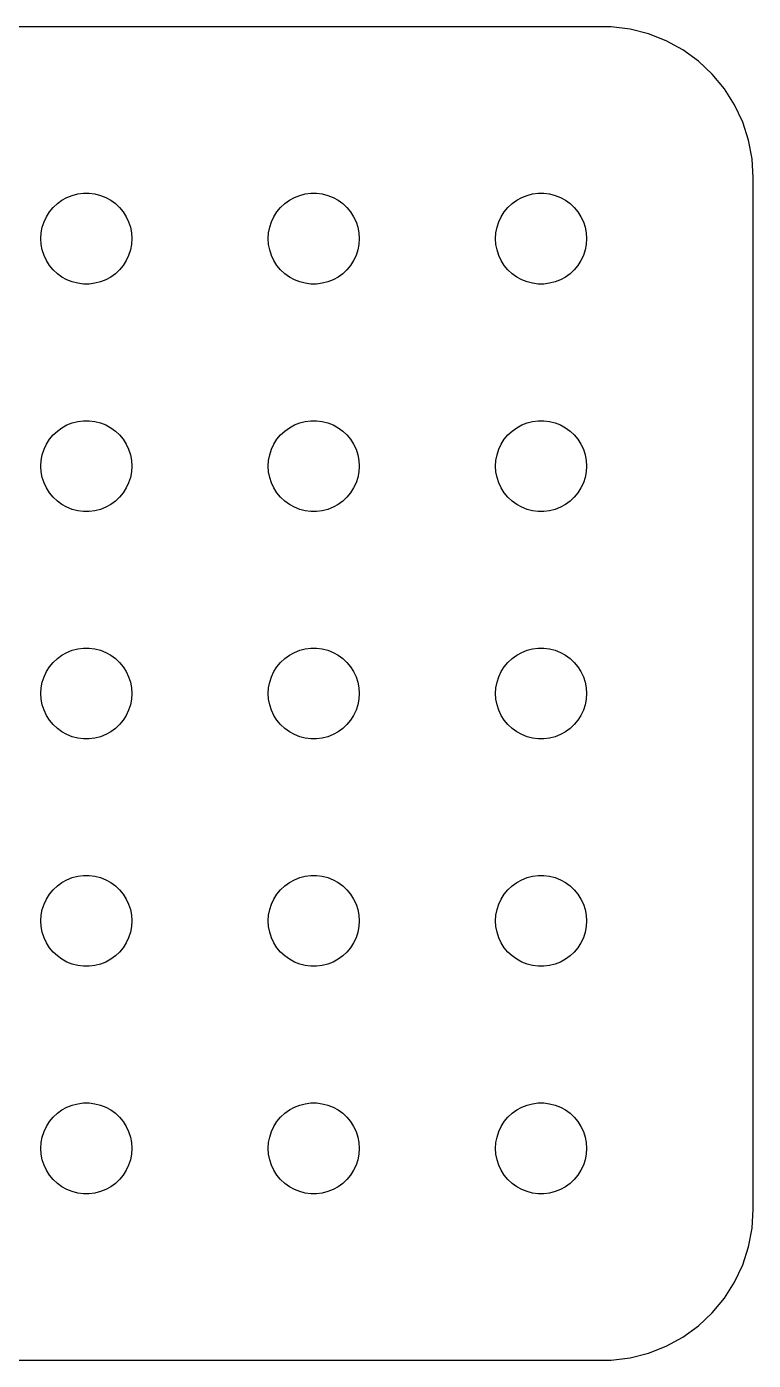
# Model space of a CAD drawing. Header units: metres. Extents: x -44 to 44, y 140 to 346.
# Drawn here: x 20.53 to 44.5, y 194.01 to 237.99 of the extents above; entities that cross this region are included whole.
import ezdxf

# ---------------------------------------------------------------- set-up
doc = ezdxf.new("R2010")
doc.units = ezdxf.units.M

msp = doc.modelspace()

# ---------------------------------------------------------------- linework, layer by layer
for p, q in [((39.8139, 237.99), (-39.8139, 237.99)), ((40.4369, 237.911), (39.8139, 237.99)), ((41.0451, 237.755), (40.4369, 237.911)), ((41.6289, 237.524), (41.0451, 237.755)), ((42.1791, 237.222), (41.6289, 237.524)), ((42.6871, 236.853), (42.1791, 237.222)), ((43.1448, 236.423), (42.6871, 236.853)), ((43.5451, 235.939), (43.1448, 236.423)), ((43.8815, 235.409), (43.5451, 235.939)), ((44.1489, 234.841), (43.8815, 235.409)), ((44.3429, 234.243), (44.1489, 234.841)), ((44.4606, 233.627), (44.3429, 234.243)), ((44.5, 233), (44.4606, 233.627)), ((44.5, 199), (44.5, 233)), ((21.5439, 232.156), (21.6963, 232.266)), ((21.6963, 232.266), (21.8613, 232.357)), ((21.8613, 232.357), (22.0365, 232.427)), ((22.0365, 232.427), (22.2189, 232.473)), ((22.2189, 232.473), (22.4058, 232.497)), ((22.4058, 232.497), (22.5942, 232.497)), ((22.5942, 232.497), (22.7811, 232.473)), ((22.7811, 232.473), (22.9635, 232.427)), ((22.9635, 232.427), (23.1387, 232.357)), ((23.1387, 232.357), (23.3037, 232.266)), ((23.3037, 232.266), (23.4561, 232.156)), ((29.0439, 232.156), (29.1963, 232.266)), ((29.1963, 232.266), (29.3613, 232.357)), ((29.3613, 232.357), (29.5365, 232.427)), ((29.5365, 232.427), (29.7189, 232.473)), ((29.7189, 232.473), (29.9058, 232.497)), ((29.9058, 232.497), (30.0942, 232.497)), ((30.0942, 232.497), (30.2811, 232.473)), ((30.2811, 232.473), (30.4635, 232.427)), ((30.4635, 232.427), (30.6387, 232.357)), ((30.6387, 232.357), (30.8037, 232.266)), ((30.8037, 232.266), (30.9561, 232.156)), ((36.5439, 232.156), (36.6963, 232.266)), ((36.6963, 232.266), (36.8613, 232.357)), ((36.8613, 232.357), (37.0365, 232.427)), ((37.0365, 232.427), (37.2189, 232.473)), ((37.2189, 232.473), (37.4058, 232.497)), ((37.4058, 232.497), (37.5942, 232.497)), ((37.5942, 232.497), (37.7811, 232.473)), ((37.7811, 232.473), (37.9635, 232.427)), ((37.9635, 232.427), (38.1387, 232.357)), ((38.1387, 232.357), (38.3037, 232.266)), ((38.3037, 232.266), (38.4561, 232.156)), ((21.1855, 231.723), (21.2865, 231.882)), ((21.2865, 231.882), (21.4065, 232.027)), ((21.4065, 232.027), (21.5439, 232.156)), ((23.4561, 232.156), (23.5934, 232.027)), ((23.5934, 232.027), (23.7135, 231.882)), ((23.7135, 231.882), (23.8145, 231.723)), ((28.6855, 231.723), (28.7865, 231.882)), ((28.7865, 231.882), (28.9065, 232.027)), ((28.9065, 232.027), (29.0439, 232.156)), ((30.9561, 232.156), (31.0934, 232.027)), ((31.0934, 232.027), (31.2135, 231.882)), ((31.2135, 231.882), (31.3145, 231.723)), ((36.1855, 231.723), (36.2865, 231.882)), ((36.2865, 231.882), (36.4065, 232.027)), ((36.4065, 232.027), (36.5439, 232.156)), ((38.4561, 232.156), (38.5934, 232.027)), ((38.5934, 232.027), (38.7135, 231.882)), ((38.7135, 231.882), (38.8145, 231.723)), ((21.0118, 231.188), (21.0471, 231.373)), ((21.0471, 231.373), (21.1053, 231.552)), ((21.1053, 231.552), (21.1855, 231.723)), ((23.8145, 231.723), (23.8947, 231.552)), ((23.8947, 231.552), (23.9529, 231.373)), ((23.9529, 231.373), (23.9882, 231.188)), ((28.5118, 231.188), (28.5471, 231.373)), ((28.5471, 231.373), (28.6053, 231.552)), ((28.6053, 231.552), (28.6855, 231.723)), ((31.3145, 231.723), (31.3947, 231.552)), ((31.3947, 231.552), (31.4529, 231.373)), ((31.4529, 231.373), (31.4882, 231.188)), ((36.0118, 231.188), (36.0471, 231.373)), ((36.0471, 231.373), (36.1053, 231.552)), ((36.1053, 231.552), (36.1855, 231.723)), ((38.8145, 231.723), (38.8947, 231.552)), ((38.8947, 231.552), (38.9529, 231.373)), ((38.9529, 231.373), (38.9882, 231.188)), ((21, 231), (21.0118, 231.188)), ((21.0118, 230.812), (21, 231)), ((23.9882, 231.188), (24, 231)), ((24, 231), (23.9882, 230.812)), ((28.5, 231), (28.5118, 231.188)), ((28.5118, 230.812), (28.5, 231)), ((31.4882, 231.188), (31.5, 231)), ((31.5, 231), (31.4882, 230.812)), ((36, 231), (36.0118, 231.188)), ((36.0118, 230.812), (36, 231)), ((38.9882, 231.188), (39, 231)), ((39, 231), (38.9882, 230.812)), ((21.0471, 230.627), (21.0118, 230.812)), ((21.1053, 230.448), (21.0471, 230.627)), ((23.9529, 230.627), (23.8947, 230.448)), ((23.9882, 230.812), (23.9529, 230.627)), ((28.5471, 230.627), (28.5118, 230.812)), ((28.6053, 230.448), (28.5471, 230.627)), ((31.4529, 230.627), (31.3947, 230.448)), ((31.4882, 230.812), (31.4529, 230.627)), ((36.0471, 230.627), (36.0118, 230.812)), ((36.1053, 230.448), (36.0471, 230.627)), ((38.9529, 230.627), (38.8947, 230.448)), ((38.9882, 230.812), (38.9529, 230.627)), ((21.1855, 230.277), (21.1053, 230.448)), ((21.2865, 230.118), (21.1855, 230.277)), ((21.4065, 229.973), (21.2865, 230.118)), ((23.7135, 230.118), (23.5934, 229.973)), ((23.8145, 230.277), (23.7135, 230.118)), ((23.8947, 230.448), (23.8145, 230.277)), ((28.6855, 230.277), (28.6053, 230.448)), ((28.7865, 230.118), (28.6855, 230.277)), ((28.9065, 229.973), (28.7865, 230.118)), ((31.2135, 230.118), (31.0934, 229.973)), ((31.3145, 230.277), (31.2135, 230.118)), ((31.3947, 230.448), (31.3145, 230.277)), ((36.1855, 230.277), (36.1053, 230.448)), ((36.2865, 230.118), (36.1855, 230.277)), ((36.4065, 229.973), (36.2865, 230.118)), ((38.7135, 230.118), (38.5934, 229.973)), ((38.8145, 230.277), (38.7135, 230.118)), ((38.8947, 230.448), (38.8145, 230.277)), ((21.5439, 229.844), (21.4065, 229.973)), ((21.6963, 229.734), (21.5439, 229.844)), ((21.8613, 229.643), (21.6963, 229.734)), ((22.0365, 229.573), (21.8613, 229.643)), ((23.1387, 229.643), (22.9635, 229.573)), ((23.3037, 229.734), (23.1387, 229.643)), ((23.4561, 229.844), (23.3037, 229.734)), ((23.5934, 229.973), (23.4561, 229.844)), ((29.0439, 229.844), (28.9065, 229.973)), ((29.1963, 229.734), (29.0439, 229.844)), ((29.3613, 229.643), (29.1963, 229.734)), ((29.5365, 229.573), (29.3613, 229.643)), ((30.6387, 229.643), (30.4635, 229.573)), ((30.8037, 229.734), (30.6387, 229.643)), ((30.9561, 229.844), (30.8037, 229.734)), ((31.0934, 229.973), (30.9561, 229.844)), ((36.5439, 229.844), (36.4065, 229.973)), ((36.6963, 229.734), (36.5439, 229.844)), ((36.8613, 229.643), (36.6963, 229.734)), ((37.0365, 229.573), (36.8613, 229.643)), ((38.1387, 229.643), (37.9635, 229.573)), ((38.3037, 229.734), (38.1387, 229.643)), ((38.4561, 229.844), (38.3037, 229.734)), ((38.5934, 229.973), (38.4561, 229.844)), ((22.2189, 229.527), (22.0365, 229.573)), ((22.4058, 229.503), (22.2189, 229.527)), ((22.5942, 229.503), (22.4058, 229.503)), ((22.7811, 229.527), (22.5942, 229.503)), ((22.9635, 229.573), (22.7811, 229.527)), ((29.7189, 229.527), (29.5365, 229.573)), ((29.9058, 229.503), (29.7189, 229.527)), ((30.0942, 229.503), (29.9058, 229.503)), ((30.2811, 229.527), (30.0942, 229.503)), ((30.4635, 229.573), (30.2811, 229.527)), ((37.2189, 229.527), (37.0365, 229.573)), ((37.4058, 229.503), (37.2189, 229.527)), ((37.5942, 229.503), (37.4058, 229.503)), ((37.7811, 229.527), (37.5942, 229.503)), ((37.9635, 229.573), (37.7811, 229.527)), ((21.5439, 224.656), (21.6963, 224.766)), ((21.6963, 224.766), (21.8613, 224.857)), ((21.8613, 224.857), (22.0365, 224.927)), ((22.0365, 224.927), (22.2189, 224.973)), ((22.2189, 224.973), (22.4058, 224.997)), ((22.4058, 224.997), (22.5942, 224.997)), ((22.5942, 224.997), (22.7811, 224.973)), ((22.7811, 224.973), (22.9635, 224.927)), ((22.9635, 224.927), (23.1387, 224.857)), ((23.1387, 224.857), (23.3037, 224.766)), ((23.3037, 224.766), (23.4561, 224.656)), ((29.0439, 224.656), (29.1963, 224.766)), ((29.1963, 224.766), (29.3613, 224.857)), ((29.3613, 224.857), (29.5365, 224.927)), ((29.5365, 224.927), (29.7189, 224.973)), ((29.7189, 224.973), (29.9058, 224.997)), ((29.9058, 224.997), (30.0942, 224.997)), ((30.0942, 224.997), (30.2811, 224.973)), ((30.2811, 224.973), (30.4635, 224.927)), ((30.4635, 224.927), (30.6387, 224.857)), ((30.6387, 224.857), (30.8037, 224.766)), ((30.8037, 224.766), (30.9561, 224.656)), ((36.5439, 224.656), (36.6963, 224.766)), ((36.6963, 224.766), (36.8613, 224.857)), ((36.8613, 224.857), (37.0365, 224.927)), ((37.0365, 224.927), (37.2189, 224.973)), ((37.2189, 224.973), (37.4058, 224.997)), ((37.4058, 224.997), (37.5942, 224.997)), ((37.5942, 224.997), (37.7811, 224.973)), ((37.7811, 224.973), (37.9635, 224.927)), ((37.9635, 224.927), (38.1387, 224.857)), ((38.1387, 224.857), (38.3037, 224.766)), ((38.3037, 224.766), (38.4561, 224.656)), ((21.1855, 224.223), (21.2865, 224.382)), ((21.2865, 224.382), (21.4065, 224.527)), ((21.4065, 224.527), (21.5439, 224.656)), ((23.4561, 224.656), (23.5934, 224.527)), ((23.5934, 224.527), (23.7135, 224.382)), ((23.7135, 224.382), (23.8145, 224.223)), ((28.6855, 224.223), (28.7865, 224.382)), ((28.7865, 224.382), (28.9065, 224.527)), ((28.9065, 224.527), (29.0439, 224.656)), ((30.9561, 224.656), (31.0934, 224.527)), ((31.0934, 224.527), (31.2135, 224.382)), ((31.2135, 224.382), (31.3145, 224.223)), ((36.1855, 224.223), (36.2865, 224.382)), ((36.2865, 224.382), (36.4065, 224.527)), ((36.4065, 224.527), (36.5439, 224.656)), ((38.4561, 224.656), (38.5934, 224.527)), ((38.5934, 224.527), (38.7135, 224.382)), ((38.7135, 224.382), (38.8145, 224.223)), ((21.0118, 223.688), (21.0471, 223.873)), ((21.0471, 223.873), (21.1053, 224.052)), ((21.1053, 224.052), (21.1855, 224.223)), ((23.8145, 224.223), (23.8947, 224.052)), ((23.8947, 224.052), (23.9529, 223.873)), ((23.9529, 223.873), (23.9882, 223.688)), ((28.5118, 223.688), (28.5471, 223.873)), ((28.5471, 223.873), (28.6053, 224.052)), ((28.6053, 224.052), (28.6855, 224.223)), ((31.3145, 224.223), (31.3947, 224.052)), ((31.3947, 224.052), (31.4529, 223.873)), ((31.4529, 223.873), (31.4882, 223.688)), ((36.0118, 223.688), (36.0471, 223.873)), ((36.0471, 223.873), (36.1053, 224.052)), ((36.1053, 224.052), (36.1855, 224.223)), ((38.8145, 224.223), (38.8947, 224.052)), ((38.8947, 224.052), (38.9529, 223.873)), ((38.9529, 223.873), (38.9882, 223.688)), ((21, 223.5), (21.0118, 223.688)), ((21.0118, 223.312), (21, 223.5)), ((23.9882, 223.688), (24, 223.5)), ((24, 223.5), (23.9882, 223.312)), ((28.5, 223.5), (28.5118, 223.688)), ((28.5118, 223.312), (28.5, 223.5)), ((31.4882, 223.688), (31.5, 223.5)), ((31.5, 223.5), (31.4882, 223.312)), ((36, 223.5), (36.0118, 223.688)), ((36.0118, 223.312), (36, 223.5)), ((38.9882, 223.688), (39, 223.5)), ((39, 223.5), (38.9882, 223.312)), ((21.0471, 223.127), (21.0118, 223.312)), ((21.1053, 222.948), (21.0471, 223.127)), ((23.9529, 223.127), (23.8947, 222.948)), ((23.9882, 223.312), (23.9529, 223.127)), ((28.5471, 223.127), (28.5118, 223.312)), ((28.6053, 222.948), (28.5471, 223.127)), ((31.4529, 223.127), (31.3947, 222.948)), ((31.4882, 223.312), (31.4529, 223.127)), ((36.0471, 223.127), (36.0118, 223.312)), ((36.1053, 222.948), (36.0471, 223.127)), ((38.9529, 223.127), (38.8947, 222.948)), ((38.9882, 223.312), (38.9529, 223.127)), ((21.1855, 222.777), (21.1053, 222.948)), ((21.2865, 222.618), (21.1855, 222.777)), ((21.4065, 222.473), (21.2865, 222.618)), ((23.7135, 222.618), (23.5934, 222.473)), ((23.8145, 222.777), (23.7135, 222.618)), ((23.8947, 222.948), (23.8145, 222.777)), ((28.6855, 222.777), (28.6053, 222.948)), ((28.7865, 222.618), (28.6855, 222.777)), ((28.9065, 222.473), (28.7865, 222.618)), ((31.2135, 222.618), (31.0934, 222.473)), ((31.3145, 222.777), (31.2135, 222.618)), ((31.3947, 222.948), (31.3145, 222.777)), ((36.1855, 222.777), (36.1053, 222.948)), ((36.2865, 222.618), (36.1855, 222.777)), ((36.4065, 222.473), (36.2865, 222.618)), ((38.7135, 222.618), (38.5934, 222.473)), ((38.8145, 222.777), (38.7135, 222.618)), ((38.8947, 222.948), (38.8145, 222.777)), ((21.5439, 222.344), (21.4065, 222.473)), ((21.6963, 222.234), (21.5439, 222.344)), ((21.8613, 222.143), (21.6963, 222.234)), ((22.0365, 222.073), (21.8613, 222.143)), ((23.1387, 222.143), (22.9635, 222.073)), ((23.3037, 222.234), (23.1387, 222.143)), ((23.4561, 222.344), (23.3037, 222.234)), ((23.5934, 222.473), (23.4561, 222.344)), ((29.0439, 222.344), (28.9065, 222.473)), ((29.1963, 222.234), (29.0439, 222.344)), ((29.3613, 222.143), (29.1963, 222.234)), ((29.5365, 222.073), (29.3613, 222.143)), ((30.6387, 222.143), (30.4635, 222.073)), ((30.8037, 222.234), (30.6387, 222.143)), ((30.9561, 222.344), (30.8037, 222.234)), ((31.0934, 222.473), (30.9561, 222.344)), ((36.5439, 222.344), (36.4065, 222.473)), ((36.6963, 222.234), (36.5439, 222.344)), ((36.8613, 222.143), (36.6963, 222.234)), ((37.0365, 222.073), (36.8613, 222.143)), ((38.1387, 222.143), (37.9635, 222.073)), ((38.3037, 222.234), (38.1387, 222.143)), ((38.4561, 222.344), (38.3037, 222.234)), ((38.5934, 222.473), (38.4561, 222.344)), ((22.2189, 222.027), (22.0365, 222.073)), ((22.4058, 222.003), (22.2189, 222.027)), ((22.5942, 222.003), (22.4058, 222.003)), ((22.7811, 222.027), (22.5942, 222.003)), ((22.9635, 222.073), (22.7811, 222.027)), ((29.7189, 222.027), (29.5365, 222.073)), ((29.9058, 222.003), (29.7189, 222.027)), ((30.0942, 222.003), (29.9058, 222.003)), ((30.2811, 222.027), (30.0942, 222.003)), ((30.4635, 222.073), (30.2811, 222.027)), ((37.2189, 222.027), (37.0365, 222.073)), ((37.4058, 222.003), (37.2189, 222.027)), ((37.5942, 222.003), (37.4058, 222.003)), ((37.7811, 222.027), (37.5942, 222.003)), ((37.9635, 222.073), (37.7811, 222.027)), ((21.5439, 217.156), (21.6963, 217.266)), ((21.6963, 217.266), (21.8613, 217.357)), ((21.8613, 217.357), (22.0365, 217.427)), ((22.0365, 217.427), (22.2189, 217.473)), ((22.2189, 217.473), (22.4058, 217.497)), ((22.4058, 217.497), (22.5942, 217.497)), ((22.5942, 217.497), (22.7811, 217.473)), ((22.7811, 217.473), (22.9635, 217.427)), ((22.9635, 217.427), (23.1387, 217.357)), ((23.1387, 217.357), (23.3037, 217.266)), ((23.3037, 217.266), (23.4561, 217.156)), ((29.0439, 217.156), (29.1963, 217.266)), ((29.1963, 217.266), (29.3613, 217.357)), ((29.3613, 217.357), (29.5365, 217.427)), ((29.5365, 217.427), (29.7189, 217.473)), ((29.7189, 217.473), (29.9058, 217.497)), ((29.9058, 217.497), (30.0942, 217.497)), ((30.0942, 217.497), (30.2811, 217.473)), ((30.2811, 217.473), (30.4635, 217.427)), ((30.4635, 217.427), (30.6387, 217.357)), ((30.6387, 217.357), (30.8037, 217.266)), ((30.8037, 217.266), (30.9561, 217.156)), ((36.5439, 217.156), (36.6963, 217.266)), ((36.6963, 217.266), (36.8613, 217.357)), ((36.8613, 217.357), (37.0365, 217.427)), ((37.0365, 217.427), (37.2189, 217.473)), ((37.2189, 217.473), (37.4058, 217.497)), ((37.4058, 217.497), (37.5942, 217.497)), ((37.5942, 217.497), (37.7811, 217.473)), ((37.7811, 217.473), (37.9635, 217.427)), ((37.9635, 217.427), (38.1387, 217.357)), ((38.1387, 217.357), (38.3037, 217.266)), ((38.3037, 217.266), (38.4561, 217.156)), ((21.1855, 216.723), (21.2865, 216.882)), ((21.2865, 216.882), (21.4065, 217.027)), ((21.4065, 217.027), (21.5439, 217.156)), ((23.4561, 217.156), (23.5934, 217.027)), ((23.5934, 217.027), (23.7135, 216.882)), ((23.7135, 216.882), (23.8145, 216.723)), ((28.6855, 216.723), (28.7865, 216.882)), ((28.7865, 216.882), (28.9065, 217.027)), ((28.9065, 217.027), (29.0439, 217.156)), ((30.9561, 217.156), (31.0934, 217.027)), ((31.0934, 217.027), (31.2135, 216.882)), ((31.2135, 216.882), (31.3145, 216.723)), ((36.1855, 216.723), (36.2865, 216.882)), ((36.2865, 216.882), (36.4065, 217.027)), ((36.4065, 217.027), (36.5439, 217.156)), ((38.4561, 217.156), (38.5934, 217.027)), ((38.5934, 217.027), (38.7135, 216.882)), ((38.7135, 216.882), (38.8145, 216.723)), ((21.0471, 216.373), (21.1053, 216.552)), ((21.1053, 216.552), (21.1855, 216.723)), ((23.8145, 216.723), (23.8947, 216.552)), ((23.8947, 216.552), (23.9529, 216.373)), ((28.5471, 216.373), (28.6053, 216.552)), ((28.6053, 216.552), (28.6855, 216.723)), ((31.3145, 216.723), (31.3947, 216.552)), ((31.3947, 216.552), (31.4529, 216.373)), ((36.0471, 216.373), (36.1053, 216.552)), ((36.1053, 216.552), (36.1855, 216.723)), ((38.8145, 216.723), (38.8947, 216.552)), ((38.8947, 216.552), (38.9529, 216.373)), ((21, 216), (21.0118, 216.188)), ((21.0118, 215.812), (21, 216)), ((21.0118, 216.188), (21.0471, 216.373)), ((23.9529, 216.373), (23.9882, 216.188)), ((23.9882, 216.188), (24, 216)), ((24, 216), (23.9882, 215.812)), ((28.5, 216), (28.5118, 216.188)), ((28.5118, 215.812), (28.5, 216)), ((28.5118, 216.188), (28.5471, 216.373)), ((31.4529, 216.373), (31.4882, 216.188)), ((31.4882, 216.188), (31.5, 216)), ((31.5, 216), (31.4882, 215.812)), ((36, 216), (36.0118, 216.188)), ((36.0118, 215.812), (36, 216)), ((36.0118, 216.188), (36.0471, 216.373)), ((38.9529, 216.373), (38.9882, 216.188)), ((38.9882, 216.188), (39, 216)), ((39, 216), (38.9882, 215.812)), ((21.0471, 215.627), (21.0118, 215.812)), ((21.1053, 215.448), (21.0471, 215.627)), ((23.9529, 215.627), (23.8947, 215.448)), ((23.9882, 215.812), (23.9529, 215.627)), ((28.5471, 215.627), (28.5118, 215.812)), ((28.6053, 215.448), (28.5471, 215.627)), ((31.4529, 215.627), (31.3947, 215.448)), ((31.4882, 215.812), (31.4529, 215.627)), ((36.0471, 215.627), (36.0118, 215.812)), ((36.1053, 215.448), (36.0471, 215.627)), ((38.9529, 215.627), (38.8947, 215.448)), ((38.9882, 215.812), (38.9529, 215.627)), ((21.1855, 215.277), (21.1053, 215.448)), ((21.2865, 215.118), (21.1855, 215.277)), ((21.4065, 214.973), (21.2865, 215.118)), ((23.7135, 215.118), (23.5934, 214.973)), ((23.8145, 215.277), (23.7135, 215.118)), ((23.8947, 215.448), (23.8145, 215.277)), ((28.6855, 215.277), (28.6053, 215.448)), ((28.7865, 215.118), (28.6855, 215.277)), ((28.9065, 214.973), (28.7865, 215.118)), ((31.2135, 215.118), (31.0934, 214.973)), ((31.3145, 215.277), (31.2135, 215.118)), ((31.3947, 215.448), (31.3145, 215.277)), ((36.1855, 215.277), (36.1053, 215.448)), ((36.2865, 215.118), (36.1855, 215.277)), ((36.4065, 214.973), (36.2865, 215.118)), ((38.7135, 215.118), (38.5934, 214.973)), ((38.8145, 215.277), (38.7135, 215.118)), ((38.8947, 215.448), (38.8145, 215.277)), ((21.5439, 214.844), (21.4065, 214.973)), ((21.6963, 214.734), (21.5439, 214.844)), ((21.8613, 214.643), (21.6963, 214.734)), ((22.0365, 214.573), (21.8613, 214.643)), ((23.1387, 214.643), (22.9635, 214.573)), ((23.3037, 214.734), (23.1387, 214.643)), ((23.4561, 214.844), (23.3037, 214.734)), ((23.5934, 214.973), (23.4561, 214.844)), ((29.0439, 214.844), (28.9065, 214.973)), ((29.1963, 214.734), (29.0439, 214.844)), ((29.3613, 214.643), (29.1963, 214.734)), ((29.5365, 214.573), (29.3613, 214.643)), ((30.6387, 214.643), (30.4635, 214.573)), ((30.8037, 214.734), (30.6387, 214.643)), ((30.9561, 214.844), (30.8037, 214.734)), ((31.0934, 214.973), (30.9561, 214.844)), ((36.5439, 214.844), (36.4065, 214.973)), ((36.6963, 214.734), (36.5439, 214.844)), ((36.8613, 214.643), (36.6963, 214.734)), ((37.0365, 214.573), (36.8613, 214.643)), ((38.1387, 214.643), (37.9635, 214.573)), ((38.3037, 214.734), (38.1387, 214.643)), ((38.4561, 214.844), (38.3037, 214.734)), ((38.5934, 214.973), (38.4561, 214.844)), ((22.2189, 214.527), (22.0365, 214.573)), ((22.4058, 214.503), (22.2189, 214.527)), ((22.5942, 214.503), (22.4058, 214.503)), ((22.7811, 214.527), (22.5942, 214.503)), ((22.9635, 214.573), (22.7811, 214.527)), ((29.7189, 214.527), (29.5365, 214.573)), ((29.9058, 214.503), (29.7189, 214.527)), ((30.0942, 214.503), (29.9058, 214.503)), ((30.2811, 214.527), (30.0942, 214.503)), ((30.4635, 214.573), (30.2811, 214.527)), ((37.2189, 214.527), (37.0365, 214.573)), ((37.4058, 214.503), (37.2189, 214.527)), ((37.5942, 214.503), (37.4058, 214.503)), ((37.7811, 214.527), (37.5942, 214.503)), ((37.9635, 214.573), (37.7811, 214.527)), ((21.6963, 209.766), (21.8613, 209.857)), ((21.8613, 209.857), (22.0365, 209.927)), ((22.0365, 209.927), (22.2189, 209.973)), ((22.2189, 209.973), (22.4058, 209.997)), ((22.4058, 209.997), (22.5942, 209.997)), ((22.5942, 209.997), (22.7811, 209.973)), ((22.7811, 209.973), (22.9635, 209.927)), ((22.9635, 209.927), (23.1387, 209.857)), ((23.1387, 209.857), (23.3037, 209.766)), ((29.1963, 209.766), (29.3613, 209.857)), ((29.3613, 209.857), (29.5365, 209.927)), ((29.5365, 209.927), (29.7189, 209.973)), ((29.7189, 209.973), (29.9058, 209.997)), ((29.9058, 209.997), (30.0942, 209.997)), ((30.0942, 209.997), (30.2811, 209.973)), ((30.2811, 209.973), (30.4635, 209.927)), ((30.4635, 209.927), (30.6387, 209.857)), ((30.6387, 209.857), (30.8037, 209.766)), ((36.6963, 209.766), (36.8613, 209.857)), ((36.8613, 209.857), (37.0365, 209.927)), ((37.0365, 209.927), (37.2189, 209.973)), ((37.2189, 209.973), (37.4058, 209.997)), ((37.4058, 209.997), (37.5942, 209.997)), ((37.5942, 209.997), (37.7811, 209.973)), ((37.7811, 209.973), (37.9635, 209.927)), ((37.9635, 209.927), (38.1387, 209.857)), ((38.1387, 209.857), (38.3037, 209.766)), ((21.1855, 209.223), (21.2865, 209.382)), ((21.2865, 209.382), (21.4065, 209.527)), ((21.4065, 209.527), (21.5439, 209.656)), ((21.5439, 209.656), (21.6963, 209.766)), ((23.3037, 209.766), (23.4561, 209.656)), ((23.4561, 209.656), (23.5934, 209.527)), ((23.5934, 209.527), (23.7135, 209.382)), ((23.7135, 209.382), (23.8145, 209.223)), ((28.6855, 209.223), (28.7865, 209.382)), ((28.7865, 209.382), (28.9065, 209.527)), ((28.9065, 209.527), (29.0439, 209.656)), ((29.0439, 209.656), (29.1963, 209.766)), ((30.8037, 209.766), (30.9561, 209.656)), ((30.9561, 209.656), (31.0934, 209.527)), ((31.0934, 209.527), (31.2135, 209.382)), ((31.2135, 209.382), (31.3145, 209.223)), ((36.1855, 209.223), (36.2865, 209.382)), ((36.2865, 209.382), (36.4065, 209.527)), ((36.4065, 209.527), (36.5439, 209.656)), ((36.5439, 209.656), (36.6963, 209.766)), ((38.3037, 209.766), (38.4561, 209.656)), ((38.4561, 209.656), (38.5934, 209.527)), ((38.5934, 209.527), (38.7135, 209.382)), ((38.7135, 209.382), (38.8145, 209.223)), ((21.0471, 208.873), (21.1053, 209.052)), ((21.1053, 209.052), (21.1855, 209.223)), ((23.8145, 209.223), (23.8947, 209.052)), ((23.8947, 209.052), (23.9529, 208.873)), ((28.5471, 208.873), (28.6053, 209.052)), ((28.6053, 209.052), (28.6855, 209.223)), ((31.3145, 209.223), (31.3947, 209.052)), ((31.3947, 209.052), (31.4529, 208.873)), ((36.0471, 208.873), (36.1053, 209.052)), ((36.1053, 209.052), (36.1855, 209.223)), ((38.8145, 209.223), (38.8947, 209.052)), ((38.8947, 209.052), (38.9529, 208.873)), ((21, 208.5), (21.0118, 208.688)), ((21.0118, 208.312), (21, 208.5)), ((21.0118, 208.688), (21.0471, 208.873)), ((23.9529, 208.873), (23.9882, 208.688)), ((23.9882, 208.688), (24, 208.5)), ((24, 208.5), (23.9882, 208.312)), ((28.5, 208.5), (28.5118, 208.688)), ((28.5118, 208.312), (28.5, 208.5)), ((28.5118, 208.688), (28.5471, 208.873)), ((31.4529, 208.873), (31.4882, 208.688)), ((31.4882, 208.688), (31.5, 208.5)), ((31.5, 208.5), (31.4882, 208.312)), ((36, 208.5), (36.0118, 208.688)), ((36.0118, 208.312), (36, 208.5)), ((36.0118, 208.688), (36.0471, 208.873)), ((38.9529, 208.873), (38.9882, 208.688)), ((38.9882, 208.688), (39, 208.5)), ((39, 208.5), (38.9882, 208.312)), ((21.0471, 208.127), (21.0118, 208.312)), ((21.1053, 207.948), (21.0471, 208.127)), ((23.9529, 208.127), (23.8947, 207.948)), ((23.9882, 208.312), (23.9529, 208.127)), ((28.5471, 208.127), (28.5118, 208.312)), ((28.6053, 207.948), (28.5471, 208.127)), ((31.4529, 208.127), (31.3947, 207.948)), ((31.4882, 208.312), (31.4529, 208.127)), ((36.0471, 208.127), (36.0118, 208.312)), ((36.1053, 207.948), (36.0471, 208.127)), ((38.9529, 208.127), (38.8947, 207.948)), ((38.9882, 208.312), (38.9529, 208.127)), ((21.1855, 207.777), (21.1053, 207.948)), ((21.2865, 207.618), (21.1855, 207.777)), ((21.4065, 207.473), (21.2865, 207.618)), ((23.7135, 207.618), (23.5934, 207.473)), ((23.8145, 207.777), (23.7135, 207.618)), ((23.8947, 207.948), (23.8145, 207.777)), ((28.6855, 207.777), (28.6053, 207.948)), ((28.7865, 207.618), (28.6855, 207.777)), ((28.9065, 207.473), (28.7865, 207.618)), ((31.2135, 207.618), (31.0934, 207.473)), ((31.3145, 207.777), (31.2135, 207.618)), ((31.3947, 207.948), (31.3145, 207.777)), ((36.1855, 207.777), (36.1053, 207.948)), ((36.2865, 207.618), (36.1855, 207.777)), ((36.4065, 207.473), (36.2865, 207.618)), ((38.7135, 207.618), (38.5934, 207.473)), ((38.8145, 207.777), (38.7135, 207.618)), ((38.8947, 207.948), (38.8145, 207.777)), ((21.5439, 207.344), (21.4065, 207.473)), ((21.6963, 207.234), (21.5439, 207.344)), ((21.8613, 207.143), (21.6963, 207.234)), ((23.3037, 207.234), (23.1387, 207.143)), ((23.4561, 207.344), (23.3037, 207.234)), ((23.5934, 207.473), (23.4561, 207.344)), ((29.0439, 207.344), (28.9065, 207.473)), ((29.1963, 207.234), (29.0439, 207.344)), ((29.3613, 207.143), (29.1963, 207.234)), ((30.8037, 207.234), (30.6387, 207.143)), ((30.9561, 207.344), (30.8037, 207.234)), ((31.0934, 207.473), (30.9561, 207.344)), ((36.5439, 207.344), (36.4065, 207.473)), ((36.6963, 207.234), (36.5439, 207.344)), ((36.8613, 207.143), (36.6963, 207.234)), ((38.3037, 207.234), (38.1387, 207.143)), ((38.4561, 207.344), (38.3037, 207.234)), ((38.5934, 207.473), (38.4561, 207.344)), ((22.0365, 207.073), (21.8613, 207.143)), ((22.2189, 207.027), (22.0365, 207.073)), ((22.4058, 207.003), (22.2189, 207.027)), ((22.5942, 207.003), (22.4058, 207.003)), ((22.7811, 207.027), (22.5942, 207.003)), ((22.9635, 207.073), (22.7811, 207.027)), ((23.1387, 207.143), (22.9635, 207.073)), ((29.5365, 207.073), (29.3613, 207.143)), ((29.7189, 207.027), (29.5365, 207.073)), ((29.9058, 207.003), (29.7189, 207.027)), ((30.0942, 207.003), (29.9058, 207.003)), ((30.2811, 207.027), (30.0942, 207.003)), ((30.4635, 207.073), (30.2811, 207.027)), ((30.6387, 207.143), (30.4635, 207.073)), ((37.0365, 207.073), (36.8613, 207.143)), ((37.2189, 207.027), (37.0365, 207.073)), ((37.4058, 207.003), (37.2189, 207.027)), ((37.5942, 207.003), (37.4058, 207.003)), ((37.7811, 207.027), (37.5942, 207.003)), ((37.9635, 207.073), (37.7811, 207.027)), ((38.1387, 207.143), (37.9635, 207.073)), ((21.6963, 202.266), (21.8613, 202.357)), ((21.8613, 202.357), (22.0365, 202.427)), ((22.0365, 202.427), (22.2189, 202.473)), ((22.2189, 202.473), (22.4058, 202.497)), ((22.4058, 202.497), (22.5942, 202.497)), ((22.5942, 202.497), (22.7811, 202.473)), ((22.7811, 202.473), (22.9635, 202.427)), ((22.9635, 202.427), (23.1387, 202.357)), ((23.1387, 202.357), (23.3037, 202.266)), ((29.1963, 202.266), (29.3613, 202.357)), ((29.3613, 202.357), (29.5365, 202.427)), ((29.5365, 202.427), (29.7189, 202.473)), ((29.7189, 202.473), (29.9058, 202.497)), ((29.9058, 202.497), (30.0942, 202.497)), ((30.0942, 202.497), (30.2811, 202.473)), ((30.2811, 202.473), (30.4635, 202.427)), ((30.4635, 202.427), (30.6387, 202.357)), ((30.6387, 202.357), (30.8037, 202.266)), ((36.6963, 202.266), (36.8613, 202.357)), ((36.8613, 202.357), (37.0365, 202.427)), ((37.0365, 202.427), (37.2189, 202.473)), ((37.2189, 202.473), (37.4058, 202.497)), ((37.4058, 202.497), (37.5942, 202.497)), ((37.5942, 202.497), (37.7811, 202.473)), ((37.7811, 202.473), (37.9635, 202.427)), ((37.9635, 202.427), (38.1387, 202.357)), ((38.1387, 202.357), (38.3037, 202.266)), ((21.1855, 201.723), (21.2865, 201.882)), ((21.2865, 201.882), (21.4065, 202.027)), ((21.4065, 202.027), (21.5439, 202.156)), ((21.5439, 202.156), (21.6963, 202.266)), ((23.3037, 202.266), (23.4561, 202.156)), ((23.4561, 202.156), (23.5934, 202.027)), ((23.5934, 202.027), (23.7135, 201.882)), ((23.7135, 201.882), (23.8145, 201.723)), ((28.6855, 201.723), (28.7865, 201.882)), ((28.7865, 201.882), (28.9065, 202.027)), ((28.9065, 202.027), (29.0439, 202.156)), ((29.0439, 202.156), (29.1963, 202.266)), ((30.8037, 202.266), (30.9561, 202.156)), ((30.9561, 202.156), (31.0934, 202.027)), ((31.0934, 202.027), (31.2135, 201.882)), ((31.2135, 201.882), (31.3145, 201.723)), ((36.1855, 201.723), (36.2865, 201.882)), ((36.2865, 201.882), (36.4065, 202.027)), ((36.4065, 202.027), (36.5439, 202.156)), ((36.5439, 202.156), (36.6963, 202.266)), ((38.3037, 202.266), (38.4561, 202.156)), ((38.4561, 202.156), (38.5934, 202.027)), ((38.5934, 202.027), (38.7135, 201.882)), ((38.7135, 201.882), (38.8145, 201.723)), ((21.0471, 201.373), (21.1053, 201.552)), ((21.1053, 201.552), (21.1855, 201.723)), ((23.8145, 201.723), (23.8947, 201.552)), ((23.8947, 201.552), (23.9529, 201.373)), ((28.5471, 201.373), (28.6053, 201.552)), ((28.6053, 201.552), (28.6855, 201.723)), ((31.3145, 201.723), (31.3947, 201.552)), ((31.3947, 201.552), (31.4529, 201.373)), ((36.0471, 201.373), (36.1053, 201.552)), ((36.1053, 201.552), (36.1855, 201.723)), ((38.8145, 201.723), (38.8947, 201.552)), ((38.8947, 201.552), (38.9529, 201.373)), ((21, 201), (21.0118, 201.188)), ((21.0118, 200.812), (21, 201)), ((21.0118, 201.188), (21.0471, 201.373)), ((23.9529, 201.373), (23.9882, 201.188)), ((23.9882, 201.188), (24, 201)), ((24, 201), (23.9882, 200.812)), ((28.5, 201), (28.5118, 201.188)), ((28.5118, 200.812), (28.5, 201)), ((28.5118, 201.188), (28.5471, 201.373)), ((31.4529, 201.373), (31.4882, 201.188)), ((31.4882, 201.188), (31.5, 201)), ((31.5, 201), (31.4882, 200.812)), ((36, 201), (36.0118, 201.188)), ((36.0118, 200.812), (36, 201)), ((36.0118, 201.188), (36.0471, 201.373)), ((38.9529, 201.373), (38.9882, 201.188)), ((38.9882, 201.188), (39, 201)), ((39, 201), (38.9882, 200.812)), ((21.0471, 200.627), (21.0118, 200.812)), ((21.1053, 200.448), (21.0471, 200.627)), ((23.9529, 200.627), (23.8947, 200.448)), ((23.9882, 200.812), (23.9529, 200.627)), ((28.5471, 200.627), (28.5118, 200.812)), ((28.6053, 200.448), (28.5471, 200.627)), ((31.4529, 200.627), (31.3947, 200.448)), ((31.4882, 200.812), (31.4529, 200.627)), ((36.0471, 200.627), (36.0118, 200.812)), ((36.1053, 200.448), (36.0471, 200.627)), ((38.9529, 200.627), (38.8947, 200.448)), ((38.9882, 200.812), (38.9529, 200.627)), ((21.1855, 200.277), (21.1053, 200.448)), ((21.2865, 200.118), (21.1855, 200.277)), ((21.4065, 199.973), (21.2865, 200.118)), ((23.7135, 200.118), (23.5934, 199.973)), ((23.8145, 200.277), (23.7135, 200.118)), ((23.8947, 200.448), (23.8145, 200.277)), ((28.6855, 200.277), (28.6053, 200.448)), ((28.7865, 200.118), (28.6855, 200.277)), ((28.9065, 199.973), (28.7865, 200.118)), ((31.2135, 200.118), (31.0934, 199.973)), ((31.3145, 200.277), (31.2135, 200.118)), ((31.3947, 200.448), (31.3145, 200.277)), ((36.1855, 200.277), (36.1053, 200.448)), ((36.2865, 200.118), (36.1855, 200.277)), ((36.4065, 199.973), (36.2865, 200.118)), ((38.7135, 200.118), (38.5934, 199.973)), ((38.8145, 200.277), (38.7135, 200.118)), ((38.8947, 200.448), (38.8145, 200.277)), ((21.5439, 199.844), (21.4065, 199.973)), ((21.6963, 199.734), (21.5439, 199.844)), ((21.8613, 199.643), (21.6963, 199.734)), ((23.3037, 199.734), (23.1387, 199.643)), ((23.4561, 199.844), (23.3037, 199.734)), ((23.5934, 199.973), (23.4561, 199.844)), ((29.0439, 199.844), (28.9065, 199.973)), ((29.1963, 199.734), (29.0439, 199.844)), ((29.3613, 199.643), (29.1963, 199.734)), ((30.8037, 199.734), (30.6387, 199.643)), ((30.9561, 199.844), (30.8037, 199.734)), ((31.0934, 199.973), (30.9561, 199.844)), ((36.5439, 199.844), (36.4065, 199.973)), ((36.6963, 199.734), (36.5439, 199.844)), ((36.8613, 199.643), (36.6963, 199.734)), ((38.3037, 199.734), (38.1387, 199.643)), ((38.4561, 199.844), (38.3037, 199.734)), ((38.5934, 199.973), (38.4561, 199.844)), ((22.0365, 199.573), (21.8613, 199.643)), ((22.2189, 199.527), (22.0365, 199.573)), ((22.4058, 199.503), (22.2189, 199.527)), ((22.5942, 199.503), (22.4058, 199.503)), ((22.7811, 199.527), (22.5942, 199.503)), ((22.9635, 199.573), (22.7811, 199.527)), ((23.1387, 199.643), (22.9635, 199.573)), ((29.5365, 199.573), (29.3613, 199.643)), ((29.7189, 199.527), (29.5365, 199.573)), ((29.9058, 199.503), (29.7189, 199.527)), ((30.0942, 199.503), (29.9058, 199.503)), ((30.2811, 199.527), (30.0942, 199.503)), ((30.4635, 199.573), (30.2811, 199.527)), ((30.6387, 199.643), (30.4635, 199.573)), ((37.0365, 199.573), (36.8613, 199.643)), ((37.2189, 199.527), (37.0365, 199.573)), ((37.4058, 199.503), (37.2189, 199.527)), ((37.5942, 199.503), (37.4058, 199.503)), ((37.7811, 199.527), (37.5942, 199.503)), ((37.9635, 199.573), (37.7811, 199.527)), ((38.1387, 199.643), (37.9635, 199.573)), ((44.4606, 198.373), (44.5, 199)), ((44.3429, 197.757), (44.4606, 198.373)), ((44.1489, 197.159), (44.3429, 197.757)), ((43.8815, 196.591), (44.1489, 197.159)), ((43.5451, 196.061), (43.8815, 196.591)), ((43.1448, 195.577), (43.5451, 196.061)), ((42.6871, 195.147), (43.1448, 195.577)), ((42.1791, 194.778), (42.6871, 195.147)), ((41.0451, 194.245), (41.6289, 194.476)), ((41.6289, 194.476), (42.1791, 194.778)), ((-39.8139, 194.01), (39.8139, 194.01)), ((39.8139, 194.01), (40.4369, 194.089)), ((40.4369, 194.089), (41.0451, 194.245))]:
    msp.add_line(p, q)

doc.saveas('drawing.dxf')
